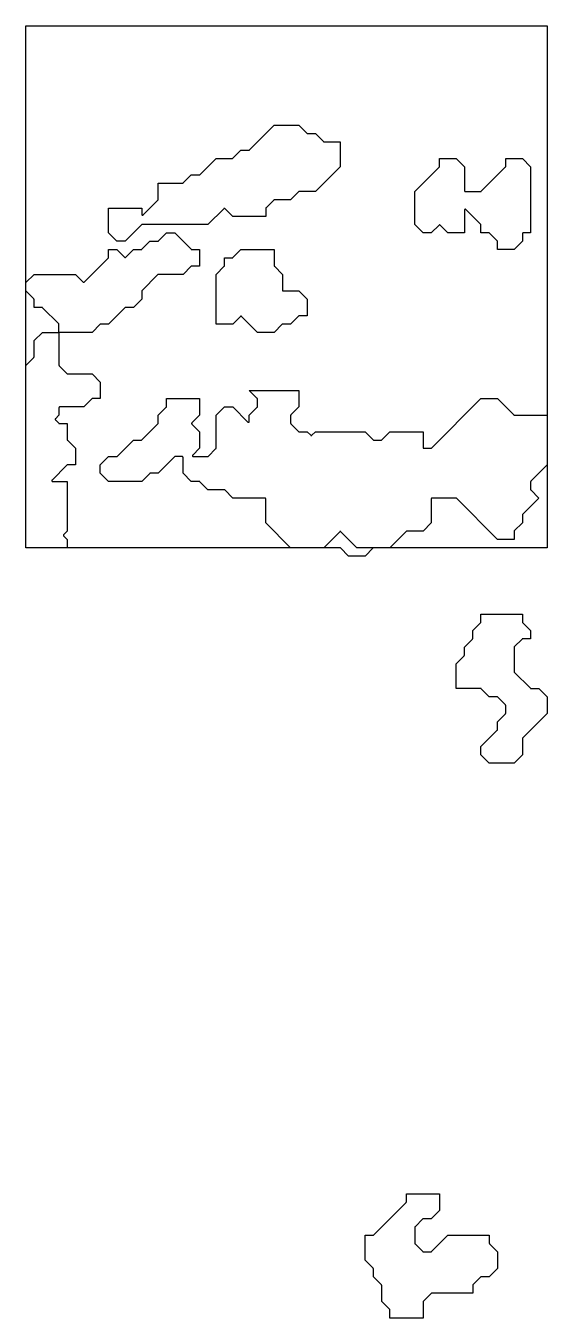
# Model space of a CAD drawing. Header units: metres. Extents: x 0 to 799, y 1 to 1100.
# Drawn here: x 0 to 63, y 944 to 1100 of the extents above; entities that cross this region are included whole.
import ezdxf

# ---------------------------------------------------------------- set-up
doc = ezdxf.new("R2010")
doc.units = ezdxf.units.M
doc.layers.add('forest', color=7, linetype='Continuous')
doc.layers.add('forestfragmentation', color=7, linetype='Continuous')

msp = doc.modelspace()

# ---------------------------------------------------------------- linework, layer by layer
at = {"layer": 'forest', "color": 190}
for points in [[(0, 1100), (0, 1100), (63, 1100), (63, 1100), (63, 1100), (63, 1037), (63, 1037), (63, 1037), (42.04, 1037), (42.03, 1037), (42.02, 1037), (42.01, 1037), (42, 1036.99), (41.99, 1036.99), (41.99, 1036.98), (41.98, 1036.98), (41.97, 1036.97), (41, 1036), (41, 1036), (41, 1036), (39, 1036), (39, 1036), (39, 1036), (38.03, 1036.97), (38.02, 1036.98), (38.01, 1036.98), (38.01, 1036.99), (38, 1036.99), (37.99, 1037), (37.98, 1037), (37.97, 1037), (37.96, 1037), (0, 1037), (0, 1037), (0, 1037), (0, 1038), (0, 1100), (0, 1100)], [(52, 1020), (52, 1020), (52, 1023), (52, 1023), (52, 1023), (52.97, 1023.97), (52.98, 1023.98), (52.98, 1023.99), (52.99, 1023.99), (52.99, 1024), (53, 1024.01), (53, 1024.02), (53, 1024.03), (53, 1024.04), (53, 1025), (53, 1025), (53, 1025), (53.97, 1025.97), (53.98, 1025.98), (53.98, 1025.99), (53.99, 1025.99), (53.99, 1026), (54, 1026.01), (54, 1026.02), (54, 1026.03), (54, 1026.04), (54, 1027), (54, 1027), (54, 1027), (54.97, 1027.97), (54.98, 1027.98), (54.98, 1027.99), (54.99, 1027.99), (54.99, 1028), (55, 1028.01), (55, 1028.02), (55, 1028.03), (55, 1028.04), (55, 1029), (55, 1029), (55, 1029), (60, 1029), (60, 1029), (60, 1029), (60, 1028.04), (60, 1028.03), (60, 1028.02), (60, 1028.01), (60.01, 1028), (60.01, 1027.99), (60.02, 1027.99), (60.02, 1027.98), (60.03, 1027.97), (61, 1027), (61, 1027), (61, 1027), (61, 1026), (61, 1026), (61, 1026), (60.04, 1026), (60.03, 1026), (60.02, 1026), (60.01, 1026), (60, 1025.99), (59.99, 1025.99), (59.99, 1025.98), (59.98, 1025.98), (59.97, 1025.97), (59.03, 1025.03), (59.02, 1025.02), (59.02, 1025.01), (59.01, 1025.01), (59.01, 1025), (59, 1024.99), (59, 1024.98), (59, 1024.97), (59, 1024.96), (59, 1022.04), (59, 1022.03), (59, 1022.02), (59, 1022.01), (59.01, 1022), (59.01, 1021.99), (59.02, 1021.99), (59.02, 1021.98), (59.03, 1021.97), (60.97, 1020.03), (60.98, 1020.02), (60.99, 1020.02), (60.99, 1020.01), (61, 1020.01), (61.01, 1020), (61.02, 1020), (61.03, 1020), (61.04, 1020), (62, 1020), (62, 1020), (62, 1020), (63, 1019), (63, 1019), (63, 1019), (63, 1017), (63, 1017), (63, 1017), (60.03, 1014.03), (60.02, 1014.02), (60.02, 1014.01), (60.01, 1014.01), (60.01, 1014), (60, 1013.99), (60, 1013.98), (60, 1013.97), (60, 1013.96), (60, 1012), (60, 1012), (60, 1012), (59, 1011), (59, 1011), (59, 1011), (56, 1011), (56, 1011), (56, 1011), (55, 1012), (55, 1012), (55, 1012), (55, 1013), (55, 1013), (55, 1013), (56.97, 1014.97), (56.98, 1014.98), (56.98, 1014.99), (56.99, 1014.99), (56.99, 1015), (57, 1015.01), (57, 1015.02), (57, 1015.03), (57, 1015.04), (57, 1016), (57, 1016), (57, 1016), (57.97, 1016.97), (57.98, 1016.98), (57.98, 1016.99), (57.99, 1016.99), (57.99, 1017), (58, 1017.01), (58, 1017.02), (58, 1017.03), (58, 1017.04), (58, 1017.96), (58, 1017.97), (58, 1017.98), (58, 1017.99), (57.99, 1018), (57.99, 1018.01), (57.98, 1018.01), (57.98, 1018.02), (57.97, 1018.03), (57.03, 1018.97), (57.02, 1018.98), (57.01, 1018.98), (57.01, 1018.99), (57, 1018.99), (56.99, 1019), (56.98, 1019), (56.97, 1019), (56.96, 1019), (56, 1019), (56, 1019), (56, 1019), (55.03, 1019.97), (55.02, 1019.98), (55.01, 1019.98), (55.01, 1019.99), (55, 1019.99), (54.99, 1020), (54.98, 1020), (54.97, 1020), (54.96, 1020), (52, 1020), (52, 1020)], [(41, 954), (41, 954), (41.96, 954), (41.97, 954), (41.98, 954), (41.99, 954), (42, 954.01), (42.01, 954.01), (42.01, 954.02), (42.02, 954.02), (42.03, 954.03), (45.97, 957.97), (45.98, 957.98), (45.98, 957.99), (45.99, 957.99), (45.99, 958), (46, 958.01), (46, 958.02), (46, 958.03), (46, 958.04), (46, 959), (46, 959), (46, 959), (50, 959), (50, 959), (50, 959), (50, 957), (50, 957), (50, 957), (49, 956), (49, 956), (49, 956), (48.04, 956), (48.03, 956), (48.02, 956), (48.01, 956), (48, 955.99), (47.99, 955.99), (47.99, 955.98), (47.98, 955.98), (47.97, 955.97), (47.03, 955.03), (47.02, 955.02), (47.02, 955.01), (47.01, 955.01), (47.01, 955), (47, 954.99), (47, 954.98), (47, 954.97), (47, 954.96), (47, 953.04), (47, 953.03), (47, 953.02), (47, 953.01), (47.01, 953), (47.01, 952.99), (47.02, 952.99), (47.02, 952.98), (47.03, 952.97), (47.97, 952.03), (47.98, 952.02), (47.99, 952.02), (47.99, 952.01), (48, 952.01), (48.01, 952), (48.02, 952), (48.03, 952), (48.04, 952), (48.96, 952), (48.97, 952), (48.98, 952), (48.99, 952), (49, 952.01), (49.01, 952.01), (49.01, 952.02), (49.02, 952.02), (49.03, 952.03), (51, 954), (51, 954), (51, 954), (56, 954), (56, 954), (56, 954), (56, 953.04), (56, 953.03), (56, 953.02), (56, 953.01), (56.01, 953), (56.01, 952.99), (56.02, 952.99), (56.02, 952.98), (56.03, 952.97), (57, 952), (57, 952), (57, 952), (57, 950), (57, 950), (57, 950), (56, 949), (56, 949), (56, 949), (55.04, 949), (55.03, 949), (55.02, 949), (55.01, 949), (55, 948.99), (54.99, 948.99), (54.99, 948.98), (54.98, 948.98), (54.97, 948.97), (54.03, 948.03), (54.02, 948.02), (54.02, 948.01), (54.01, 948.01), (54.01, 948), (54, 947.99), (54, 947.98), (54, 947.97), (54, 947.96), (54, 947), (54, 947), (54, 947), (49.04, 947), (49.03, 947), (49.02, 947), (49.01, 947), (49, 946.99), (48.99, 946.99), (48.99, 946.98), (48.98, 946.98), (48.97, 946.97), (48.03, 946.03), (48.02, 946.02), (48.02, 946.01), (48.01, 946.01), (48.01, 946), (48, 945.99), (48, 945.98), (48, 945.97), (48, 945.96), (48, 944), (48, 944), (48, 944), (44, 944), (44, 944), (44, 944), (44, 944.96), (44, 944.97), (44, 944.98), (44, 944.99), (43.99, 945), (43.99, 945.01), (43.98, 945.01), (43.98, 945.02), (43.97, 945.03), (43, 946), (43, 946), (43, 946), (43, 947.96), (43, 947.97), (43, 947.98), (43, 947.99), (42.99, 948), (42.99, 948.01), (42.98, 948.01), (42.98, 948.02), (42.97, 948.03), (42, 949), (42, 949), (42, 949), (42, 949.96), (42, 949.97), (42, 949.98), (42, 949.99), (41.99, 950), (41.99, 950.01), (41.98, 950.01), (41.98, 950.02), (41.97, 950.03), (41, 951), (41, 951), (41, 951), (41, 954), (41, 954)]]:
    msp.add_lwpolyline(points, dxfattribs=at)
at = {"layer": 'forestfragmentation', "color": 141}
for points in [[(10, 1078), (10, 1078), (14, 1078), (14, 1078), (14, 1078), (14, 1077.24), (14, 1077.23), (14, 1077.22), (14, 1077.21), (14.01, 1077.2), (14.01, 1077.19), (14.02, 1077.19), (14.02, 1077.18), (14.03, 1077.17), (14.04, 1077.16), (14.04, 1077.16), (14.05, 1077.15), (14.06, 1077.15), (14.07, 1077.15), (14.08, 1077.14), (14.09, 1077.14), (14.1, 1077.14), (14.11, 1077.14), (14.12, 1077.14), (14.13, 1077.15), (14.14, 1077.15), (14.15, 1077.15), (14.16, 1077.16), (14.16, 1077.16), (14.17, 1077.17), (14.66, 1077.66), (15.97, 1078.97), (15.98, 1078.98), (15.98, 1078.99), (15.99, 1078.99), (15.99, 1079), (16, 1079.01), (16, 1079.02), (16, 1079.03), (16, 1079.04), (16, 1081), (16, 1081), (16, 1081), (18.96, 1081), (18.97, 1081), (18.98, 1081), (18.99, 1081), (19, 1081.01), (19.01, 1081.01), (19.01, 1081.02), (19.02, 1081.02), (19.03, 1081.03), (20, 1082), (20, 1082), (20, 1082), (20.96, 1082), (20.97, 1082), (20.98, 1082), (20.99, 1082), (21, 1082.01), (21.01, 1082.01), (21.01, 1082.02), (21.02, 1082.02), (21.03, 1082.03), (23, 1084), (23, 1084), (23, 1084), (24.96, 1084), (24.97, 1084), (24.98, 1084), (24.99, 1084), (25, 1084.01), (25.01, 1084.01), (25.01, 1084.02), (25.02, 1084.02), (25.03, 1084.03), (26, 1085), (26, 1085), (26, 1085), (26.96, 1085), (26.97, 1085), (26.98, 1085), (26.99, 1085), (27, 1085.01), (27.01, 1085.01), (27.01, 1085.02), (27.02, 1085.02), (27.03, 1085.03), (30, 1088), (30, 1088), (30, 1088), (33, 1088), (33, 1088), (33, 1088), (33.97, 1087.03), (33.98, 1087.02), (33.99, 1087.02), (33.99, 1087.01), (34, 1087.01), (34.01, 1087), (34.02, 1087), (34.03, 1087), (34.04, 1087), (35, 1087), (35, 1087), (35, 1087), (35.97, 1086.03), (35.98, 1086.02), (35.99, 1086.02), (35.99, 1086.01), (36, 1086.01), (36.01, 1086), (36.02, 1086), (36.03, 1086), (36.04, 1086), (38, 1086), (38, 1086), (38, 1086), (38, 1083), (38, 1083), (38, 1083), (35, 1080), (35, 1080), (35, 1080), (33.04, 1080), (33.03, 1080), (33.02, 1080), (33.01, 1080), (33, 1079.99), (32.99, 1079.99), (32.99, 1079.98), (32.98, 1079.98), (32.97, 1079.97), (32, 1079), (32, 1079), (32, 1079), (30.04, 1079), (30.03, 1079), (30.02, 1079), (30.01, 1079), (30, 1078.99), (29.99, 1078.99), (29.99, 1078.98), (29.98, 1078.98), (29.97, 1078.97), (29.03, 1078.03), (29.02, 1078.02), (29.02, 1078.01), (29.01, 1078.01), (29.01, 1078), (29, 1077.99), (29, 1077.98), (29, 1077.97), (29, 1077.96), (29, 1077), (29, 1077), (29, 1077), (25, 1077), (25, 1077), (25, 1077), (24.07, 1077.93), (24.06, 1077.94), (24.06, 1077.94), (24.05, 1077.95), (24.04, 1077.95), (24.03, 1077.95), (24.02, 1077.96), (24.01, 1077.96), (24, 1077.96), (23.99, 1077.96), (23.98, 1077.96), (23.97, 1077.95), (23.96, 1077.95), (23.95, 1077.95), (23.94, 1077.94), (23.94, 1077.94), (23.93, 1077.93), (22, 1076), (22, 1076), (22, 1076), (14.04, 1076), (14.03, 1076), (14.02, 1076), (14.01, 1076), (14, 1075.99), (13.99, 1075.99), (13.99, 1075.98), (13.98, 1075.98), (13.97, 1075.97), (12, 1074), (12, 1074), (12, 1074), (11, 1074), (11, 1074), (11, 1074), (10, 1075), (10, 1075), (10, 1075), (10, 1078), (10, 1078)], [(47, 1076), (47, 1076), (47, 1080), (47, 1080), (47, 1080), (49.97, 1082.97), (49.98, 1082.98), (49.98, 1082.99), (49.99, 1082.99), (49.99, 1083), (50, 1083.01), (50, 1083.02), (50, 1083.03), (50, 1083.04), (50, 1084), (50, 1084), (50, 1084), (52, 1084), (52, 1084), (52, 1084), (53, 1083), (53, 1083), (53, 1083), (53, 1080.1), (53, 1080.09), (53, 1080.08), (53, 1080.07), (53.01, 1080.06), (53.01, 1080.05), (53.02, 1080.04), (53.02, 1080.04), (53.03, 1080.03), (53.04, 1080.02), (53.04, 1080.02), (53.05, 1080.01), (53.06, 1080.01), (53.07, 1080), (53.08, 1080), (53.09, 1080), (53.1, 1080), (54.96, 1080), (54.97, 1080), (54.98, 1080), (54.99, 1080), (55, 1080.01), (55.01, 1080.01), (55.01, 1080.02), (55.02, 1080.02), (55.03, 1080.03), (57.97, 1082.97), (57.98, 1082.98), (57.98, 1082.99), (57.99, 1082.99), (57.99, 1083), (58, 1083.01), (58, 1083.02), (58, 1083.03), (58, 1083.04), (58, 1084), (58, 1084), (58, 1084), (60, 1084), (60, 1084), (60, 1084), (61, 1083), (61, 1083), (61, 1083), (61, 1075), (61, 1075), (61, 1075), (60.1, 1075), (60.09, 1075), (60.08, 1075), (60.07, 1075), (60.06, 1074.99), (60.05, 1074.99), (60.04, 1074.98), (60.04, 1074.98), (60.03, 1074.97), (60.02, 1074.96), (60.02, 1074.96), (60.01, 1074.95), (60.01, 1074.94), (60, 1074.93), (60, 1074.92), (60, 1074.91), (60, 1074.9), (60, 1074), (60, 1074), (60, 1074), (59, 1073), (59, 1073), (59, 1073), (57, 1073), (57, 1073), (57, 1073), (57, 1073.96), (57, 1073.97), (57, 1073.98), (57, 1073.99), (56.99, 1074), (56.99, 1074.01), (56.98, 1074.01), (56.98, 1074.02), (56.97, 1074.03), (56.03, 1074.97), (56.02, 1074.98), (56.01, 1074.98), (56.01, 1074.99), (56, 1074.99), (55.99, 1075), (55.98, 1075), (55.97, 1075), (55.96, 1075), (55, 1075), (55, 1075), (55, 1075), (55, 1075.96), (55, 1075.97), (55, 1075.98), (55, 1075.99), (54.99, 1076), (54.99, 1076.01), (54.98, 1076.01), (54.98, 1076.02), (54.97, 1076.03), (53.76, 1077.24), (53.17, 1077.83), (53.16, 1077.84), (53.16, 1077.84), (53.15, 1077.85), (53.14, 1077.85), (53.13, 1077.85), (53.12, 1077.86), (53.11, 1077.86), (53.1, 1077.86), (53.09, 1077.86), (53.08, 1077.86), (53.07, 1077.85), (53.06, 1077.85), (53.05, 1077.85), (53.04, 1077.84), (53.04, 1077.84), (53.03, 1077.83), (53.02, 1077.82), (53.02, 1077.81), (53.01, 1077.81), (53.01, 1077.8), (53, 1077.79), (53, 1077.78), (53, 1077.77), (53, 1077.76), (53, 1075), (53, 1075), (53, 1075), (51, 1075), (51, 1075), (51, 1075), (50.07, 1075.93), (50.06, 1075.94), (50.06, 1075.94), (50.05, 1075.95), (50.04, 1075.95), (50.03, 1075.95), (50.02, 1075.96), (50.01, 1075.96), (50, 1075.96), (49.99, 1075.96), (49.98, 1075.96), (49.97, 1075.95), (49.96, 1075.95), (49.95, 1075.95), (49.94, 1075.94), (49.94, 1075.94), (49.93, 1075.93), (49, 1075), (49, 1075), (49, 1075), (48, 1075), (48, 1075), (48, 1075), (47, 1076), (47, 1076)], [(0, 1059), (0, 1059), (0.97, 1059.97), (0.98, 1059.98), (0.98, 1059.99), (0.99, 1059.99), (0.99, 1060), (1, 1060.01), (1, 1060.02), (1, 1060.03), (1, 1060.04), (1, 1062), (1, 1062), (1, 1062), (2, 1063), (2, 1063), (2, 1063), (3.9, 1063), (3.91, 1063), (3.92, 1063), (3.93, 1063), (3.94, 1063.01), (3.95, 1063.01), (3.96, 1063.02), (3.96, 1063.02), (3.97, 1063.03), (3.98, 1063.04), (3.98, 1063.04), (3.99, 1063.05), (3.99, 1063.06), (4, 1063.07), (4, 1063.08), (4, 1063.09), (4, 1063.1), (4, 1063.96), (4, 1063.97), (4, 1063.98), (4, 1063.99), (3.99, 1064), (3.99, 1064.01), (3.98, 1064.01), (3.98, 1064.02), (3.97, 1064.03), (2.03, 1065.97), (2.02, 1065.98), (2.01, 1065.98), (2.01, 1065.99), (2, 1065.99), (1.99, 1066), (1.98, 1066), (1.97, 1066), (1.96, 1066), (1, 1066), (1, 1066), (1, 1066), (1, 1066.96), (1, 1066.97), (1, 1066.98), (1, 1066.99), (0.99, 1067), (0.99, 1067.01), (0.98, 1067.01), (0.98, 1067.02), (0.97, 1067.03), (0, 1068), (0, 1068), (0, 1068), (0, 1069), (0, 1069), (0, 1069), (1, 1070), (1, 1070), (1, 1070), (6, 1070), (6, 1070), (6, 1070), (6.93, 1069.07), (6.94, 1069.06), (6.94, 1069.06), (6.95, 1069.05), (6.96, 1069.05), (6.97, 1069.05), (6.98, 1069.04), (6.99, 1069.04), (7, 1069.04), (7.01, 1069.04), (7.02, 1069.04), (7.03, 1069.05), (7.04, 1069.05), (7.05, 1069.05), (7.06, 1069.06), (7.06, 1069.06), (7.07, 1069.07), (9.97, 1071.97), (9.98, 1071.98), (9.98, 1071.99), (9.99, 1071.99), (9.99, 1072), (10, 1072.01), (10, 1072.02), (10, 1072.03), (10, 1072.04), (10, 1073), (10, 1073), (10, 1073), (11, 1073), (11, 1073), (11, 1073), (11.93, 1072.07), (11.94, 1072.06), (11.94, 1072.06), (11.95, 1072.05), (11.96, 1072.05), (11.97, 1072.05), (11.98, 1072.04), (11.99, 1072.04), (12, 1072.04), (12.01, 1072.04), (12.02, 1072.04), (12.03, 1072.05), (12.04, 1072.05), (12.05, 1072.05), (12.06, 1072.06), (12.06, 1072.06), (12.07, 1072.07), (13, 1073), (13, 1073), (13, 1073), (13.96, 1073), (13.97, 1073), (13.98, 1073), (13.99, 1073), (14, 1073.01), (14.01, 1073.01), (14.01, 1073.02), (14.02, 1073.02), (14.03, 1073.03), (15, 1074), (15, 1074), (15, 1074), (15.96, 1074), (15.97, 1074), (15.98, 1074), (15.99, 1074), (16, 1074.01), (16.01, 1074.01), (16.01, 1074.02), (16.02, 1074.02), (16.03, 1074.03), (17, 1075), (17, 1075), (17, 1075), (18, 1075), (18, 1075), (18, 1075), (19.97, 1073.03), (19.98, 1073.02), (19.99, 1073.02), (19.99, 1073.01), (20, 1073.01), (20.01, 1073), (20.02, 1073), (20.03, 1073), (20.04, 1073), (21, 1073), (21, 1073), (21, 1073), (21, 1071), (21, 1071), (21, 1071), (20.04, 1071), (20.03, 1071), (20.02, 1071), (20.01, 1071), (20, 1070.99), (19.99, 1070.99), (19.99, 1070.98), (19.98, 1070.98), (19.97, 1070.97), (19, 1070), (19, 1070), (19, 1070), (16.04, 1070), (16.03, 1070), (16.02, 1070), (16.01, 1070), (16, 1069.99), (15.99, 1069.99), (15.99, 1069.98), (15.98, 1069.98), (15.97, 1069.97), (14.03, 1068.03), (14.02, 1068.02), (14.02, 1068.01), (14.01, 1068.01), (14.01, 1068), (14, 1067.99), (14, 1067.98), (14, 1067.97), (14, 1067.96), (14, 1067), (14, 1067), (14, 1067), (13, 1066), (13, 1066), (13, 1066), (12.04, 1066), (12.03, 1066), (12.02, 1066), (12.01, 1066), (12, 1065.99), (11.99, 1065.99), (11.99, 1065.98), (11.98, 1065.98), (11.97, 1065.97), (10, 1064), (10, 1064), (10, 1064), (9.04, 1064), (9.03, 1064), (9.02, 1064), (9.01, 1064), (9, 1063.99), (8.99, 1063.99), (8.99, 1063.98), (8.98, 1063.98), (8.97, 1063.97), (8, 1063), (8, 1063), (8, 1063), (4.1, 1063), (4.09, 1063), (4.08, 1063), (4.07, 1063), (4.06, 1062.99), (4.05, 1062.99), (4.04, 1062.98), (4.04, 1062.98), (4.03, 1062.97), (4.02, 1062.96), (4.02, 1062.96), (4.01, 1062.95), (4.01, 1062.94), (4, 1062.93), (4, 1062.92), (4, 1062.91), (4, 1062.9), (4, 1059.04), (4, 1059.03), (4, 1059.02), (4, 1059.01), (4.01, 1059), (4.01, 1058.99), (4.02, 1058.99), (4.02, 1058.98), (4.03, 1058.97), (4.97, 1058.03), (4.98, 1058.02), (4.99, 1058.02), (4.99, 1058.01), (5, 1058.01), (5.01, 1058), (5.02, 1058), (5.03, 1058), (5.04, 1058), (8, 1058), (8, 1058), (8, 1058), (9, 1057), (9, 1057), (9, 1057), (9, 1055), (9, 1055), (9, 1055), (8.04, 1055), (8.03, 1055), (8.02, 1055), (8.01, 1055), (8, 1054.99), (7.99, 1054.99), (7.99, 1054.98), (7.98, 1054.98), (7.97, 1054.97), (7, 1054), (7, 1054), (7, 1054), (4.1, 1054), (4.09, 1054), (4.08, 1054), (4.07, 1054), (4.06, 1053.99), (4.05, 1053.99), (4.04, 1053.98), (4.04, 1053.98), (4.03, 1053.97), (4.02, 1053.96), (4.02, 1053.96), (4.01, 1053.95), (4.01, 1053.94), (4, 1053.93), (4, 1053.92), (4, 1053.91), (4, 1053.9), (4, 1053), (4, 1053), (4, 1053), (3.57, 1052.57), (3.56, 1052.56), (3.56, 1052.56), (3.55, 1052.55), (3.55, 1052.54), (3.55, 1052.53), (3.54, 1052.52), (3.54, 1052.51), (3.54, 1052.5), (3.54, 1052.49), (3.54, 1052.48), (3.55, 1052.47), (3.55, 1052.46), (3.55, 1052.45), (3.56, 1052.44), (3.56, 1052.44), (3.57, 1052.43), (3.97, 1052.03), (3.98, 1052.02), (3.99, 1052.02), (3.99, 1052.01), (4, 1052.01), (4.01, 1052), (4.02, 1052), (4.03, 1052), (4.04, 1052), (5, 1052), (5, 1052), (5, 1052), (5, 1050.04), (5, 1050.03), (5, 1050.02), (5, 1050.01), (5.01, 1050), (5.01, 1049.99), (5.02, 1049.99), (5.02, 1049.98), (5.03, 1049.97), (6, 1049), (6, 1049), (6, 1049), (6, 1047), (6, 1047), (6, 1047), (5.04, 1047), (5.03, 1047), (5.02, 1047), (5.01, 1047), (5, 1046.99), (4.99, 1046.99), (4.99, 1046.98), (4.98, 1046.98), (4.97, 1046.97), (3.17, 1045.17), (3.16, 1045.16), (3.16, 1045.16), (3.15, 1045.15), (3.15, 1045.14), (3.15, 1045.13), (3.14, 1045.12), (3.14, 1045.11), (3.14, 1045.1), (3.14, 1045.09), (3.14, 1045.08), (3.15, 1045.07), (3.15, 1045.06), (3.15, 1045.05), (3.16, 1045.04), (3.16, 1045.04), (3.17, 1045.03), (3.18, 1045.02), (3.19, 1045.02), (3.19, 1045.01), (3.2, 1045.01), (3.21, 1045), (3.22, 1045), (3.23, 1045), (3.24, 1045), (5, 1045), (5, 1045), (5, 1045), (5, 1039), (5, 1039), (5, 1039), (4.57, 1038.57), (4.56, 1038.56), (4.56, 1038.56), (4.55, 1038.55), (4.55, 1038.54), (4.55, 1038.53), (4.54, 1038.52), (4.54, 1038.51), (4.54, 1038.5), (4.54, 1038.49), (4.54, 1038.48), (4.55, 1038.47), (4.55, 1038.46), (4.55, 1038.45), (4.56, 1038.44), (4.56, 1038.44), (4.57, 1038.43), (5, 1038), (5, 1038), (5, 1038), (5, 1037), (5, 1037), (5, 1037), (0, 1037), (0, 1037), (0, 1037), (0, 1043), (0, 1059), (0, 1059)], [(23, 1064), (23, 1064), (23, 1070), (23, 1070), (23, 1070), (23.97, 1070.97), (23.98, 1070.98), (23.98, 1070.99), (23.99, 1070.99), (23.99, 1071), (24, 1071.01), (24, 1071.02), (24, 1071.03), (24, 1071.04), (24, 1072), (24, 1072), (24, 1072), (24.96, 1072), (24.97, 1072), (24.98, 1072), (24.99, 1072), (25, 1072.01), (25.01, 1072.01), (25.01, 1072.02), (25.02, 1072.02), (25.03, 1072.03), (26, 1073), (26, 1073), (26, 1073), (30, 1073), (30, 1073), (30, 1073), (30, 1071.04), (30, 1071.03), (30, 1071.02), (30, 1071.01), (30.01, 1071), (30.01, 1070.99), (30.02, 1070.99), (30.02, 1070.98), (30.03, 1070.97), (31, 1070), (31, 1070), (31, 1070), (31, 1068.1), (31, 1068.09), (31, 1068.08), (31, 1068.07), (31.01, 1068.06), (31.01, 1068.05), (31.02, 1068.04), (31.02, 1068.04), (31.03, 1068.03), (31.04, 1068.02), (31.04, 1068.02), (31.05, 1068.01), (31.06, 1068.01), (31.07, 1068), (31.08, 1068), (31.09, 1068), (31.1, 1068), (33, 1068), (33, 1068), (33, 1068), (34, 1067), (34, 1067), (34, 1067), (34, 1065), (34, 1065), (34, 1065), (33.04, 1065), (33.03, 1065), (33.02, 1065), (33.01, 1065), (33, 1064.99), (32.99, 1064.99), (32.99, 1064.98), (32.98, 1064.98), (32.97, 1064.97), (32, 1064), (32, 1064), (32, 1064), (31.04, 1064), (31.03, 1064), (31.02, 1064), (31.01, 1064), (31, 1063.99), (30.99, 1063.99), (30.99, 1063.98), (30.98, 1063.98), (30.97, 1063.97), (30, 1063), (30, 1063), (30, 1063), (28, 1063), (28, 1063), (28, 1063), (26.07, 1064.93), (26.06, 1064.94), (26.06, 1064.94), (26.05, 1064.95), (26.04, 1064.95), (26.03, 1064.95), (26.02, 1064.96), (26.01, 1064.96), (26, 1064.96), (25.99, 1064.96), (25.98, 1064.96), (25.97, 1064.95), (25.96, 1064.95), (25.95, 1064.95), (25.94, 1064.94), (25.94, 1064.94), (25.93, 1064.93), (25, 1064), (25, 1064), (25, 1064), (23, 1064), (23, 1064)], [(9, 1046), (9, 1046), (9, 1047), (9, 1047), (9, 1047), (10, 1048), (10, 1048), (10, 1048), (10.96, 1048), (10.97, 1048), (10.98, 1048), (10.99, 1048), (11, 1048.01), (11.01, 1048.01), (11.01, 1048.02), (11.02, 1048.02), (11.03, 1048.03), (13, 1050), (13, 1050), (13, 1050), (13.96, 1050), (13.97, 1050), (13.98, 1050), (13.99, 1050), (14, 1050.01), (14.01, 1050.01), (14.01, 1050.02), (14.02, 1050.02), (14.03, 1050.03), (15.97, 1051.97), (15.98, 1051.98), (15.98, 1051.99), (15.99, 1051.99), (15.99, 1052), (16, 1052.01), (16, 1052.02), (16, 1052.03), (16, 1052.04), (16, 1053), (16, 1053), (16, 1053), (16.97, 1053.97), (16.98, 1053.98), (16.98, 1053.99), (16.99, 1053.99), (16.99, 1054), (17, 1054.01), (17, 1054.02), (17, 1054.03), (17, 1054.04), (17, 1055), (17, 1055), (17, 1055), (21, 1055), (21, 1055), (21, 1055), (21, 1053), (21, 1053), (21, 1053), (20.07, 1052.07), (20.06, 1052.06), (20.06, 1052.06), (20.05, 1052.05), (20.05, 1052.04), (20.05, 1052.03), (20.04, 1052.02), (20.04, 1052.01), (20.04, 1052), (20.04, 1051.99), (20.04, 1051.98), (20.05, 1051.97), (20.05, 1051.96), (20.05, 1051.95), (20.06, 1051.94), (20.06, 1051.94), (20.07, 1051.93), (21, 1051), (21, 1051), (21, 1051), (21, 1049), (21, 1049), (21, 1049), (20.17, 1048.17), (20.16, 1048.16), (20.16, 1048.16), (20.15, 1048.15), (20.15, 1048.14), (20.15, 1048.13), (20.14, 1048.12), (20.14, 1048.11), (20.14, 1048.1), (20.14, 1048.09), (20.14, 1048.08), (20.15, 1048.07), (20.15, 1048.06), (20.15, 1048.05), (20.16, 1048.04), (20.16, 1048.04), (20.17, 1048.03), (20.18, 1048.02), (20.19, 1048.02), (20.19, 1048.01), (20.2, 1048.01), (20.21, 1048), (20.22, 1048), (20.23, 1048), (20.24, 1048), (21.96, 1048), (21.97, 1048), (21.98, 1048), (21.99, 1048), (22, 1048.01), (22.01, 1048.01), (22.01, 1048.02), (22.02, 1048.02), (22.03, 1048.03), (22.97, 1048.97), (22.98, 1048.98), (22.98, 1048.99), (22.99, 1048.99), (22.99, 1049), (23, 1049.01), (23, 1049.02), (23, 1049.03), (23, 1049.04), (23, 1053), (23, 1053), (23, 1053), (24, 1054), (24, 1054), (24, 1054), (25, 1054), (25, 1054), (25, 1054), (26.83, 1052.17), (26.84, 1052.16), (26.84, 1052.16), (26.85, 1052.15), (26.86, 1052.15), (26.87, 1052.15), (26.88, 1052.14), (26.89, 1052.14), (26.9, 1052.14), (26.91, 1052.14), (26.92, 1052.14), (26.93, 1052.15), (26.94, 1052.15), (26.95, 1052.15), (26.96, 1052.16), (26.96, 1052.16), (26.97, 1052.17), (26.98, 1052.18), (26.98, 1052.19), (26.99, 1052.19), (26.99, 1052.2), (27, 1052.21), (27, 1052.22), (27, 1052.23), (27, 1052.24), (27, 1053), (27, 1053), (27, 1053), (27.97, 1053.97), (27.98, 1053.98), (27.98, 1053.99), (27.99, 1053.99), (27.99, 1054), (28, 1054.01), (28, 1054.02), (28, 1054.03), (28, 1054.04), (28, 1054.96), (28, 1054.97), (28, 1054.98), (28, 1054.99), (27.99, 1055), (27.99, 1055.01), (27.98, 1055.01), (27.98, 1055.02), (27.97, 1055.03), (27, 1056), (27, 1056), (27, 1056), (33, 1056), (33, 1056), (33, 1056), (33, 1054), (33, 1054), (33, 1054), (32.03, 1053.03), (32.02, 1053.02), (32.02, 1053.01), (32.01, 1053.01), (32.01, 1053), (32, 1052.99), (32, 1052.98), (32, 1052.97), (32, 1052.96), (32, 1052.04), (32, 1052.03), (32, 1052.02), (32, 1052.01), (32.01, 1052), (32.01, 1051.99), (32.02, 1051.99), (32.02, 1051.98), (32.03, 1051.97), (32.97, 1051.03), (32.98, 1051.02), (32.99, 1051.02), (32.99, 1051.01), (33, 1051.01), (33.01, 1051), (33.02, 1051), (33.03, 1051), (33.04, 1051), (34, 1051), (34, 1051), (34, 1051), (34.43, 1050.57), (34.44, 1050.56), (34.44, 1050.56), (34.45, 1050.55), (34.46, 1050.55), (34.47, 1050.55), (34.48, 1050.54), (34.49, 1050.54), (34.5, 1050.54), (34.51, 1050.54), (34.52, 1050.54), (34.53, 1050.55), (34.54, 1050.55), (34.55, 1050.55), (34.56, 1050.56), (34.56, 1050.56), (34.57, 1050.57), (35, 1051), (35, 1051), (35, 1051), (41, 1051), (41, 1051), (41, 1051), (41.97, 1050.03), (41.98, 1050.02), (41.99, 1050.02), (41.99, 1050.01), (42, 1050.01), (42.01, 1050), (42.02, 1050), (42.03, 1050), (42.04, 1050), (42.96, 1050), (42.97, 1050), (42.98, 1050), (42.99, 1050), (43, 1050.01), (43.01, 1050.01), (43.01, 1050.02), (43.02, 1050.02), (43.03, 1050.03), (44, 1051), (44, 1051), (44, 1051), (48, 1051), (48, 1051), (48, 1051), (48, 1049.1), (48, 1049.09), (48, 1049.08), (48, 1049.07), (48.01, 1049.06), (48.01, 1049.05), (48.02, 1049.04), (48.02, 1049.04), (48.03, 1049.03), (48.04, 1049.02), (48.04, 1049.02), (48.05, 1049.01), (48.06, 1049.01), (48.07, 1049), (48.08, 1049), (48.09, 1049), (48.1, 1049), (48.96, 1049), (48.97, 1049), (48.98, 1049), (48.99, 1049), (49, 1049.01), (49.01, 1049.01), (49.01, 1049.02), (49.02, 1049.02), (49.03, 1049.03), (55, 1055), (55, 1055), (55, 1055), (57, 1055), (57, 1055), (57, 1055), (58.97, 1053.03), (58.98, 1053.02), (58.99, 1053.02), (58.99, 1053.01), (59, 1053.01), (59.01, 1053), (59.02, 1053), (59.03, 1053), (59.04, 1053), (63, 1053), (63, 1053), (63, 1053), (63, 1047), (63, 1047), (63, 1047), (61.03, 1045.03), (61.02, 1045.02), (61.02, 1045.01), (61.01, 1045.01), (61.01, 1045), (61, 1044.99), (61, 1044.98), (61, 1044.97), (61, 1044.96), (61, 1044.04), (61, 1044.03), (61, 1044.02), (61, 1044.01), (61.01, 1044), (61.01, 1043.99), (61.02, 1043.99), (61.02, 1043.98), (61.03, 1043.97), (62, 1043), (62, 1043), (62, 1043), (60.03, 1041.03), (60.02, 1041.02), (60.02, 1041.01), (60.01, 1041.01), (60.01, 1041), (60, 1040.99), (60, 1040.98), (60, 1040.97), (60, 1040.96), (60, 1040), (60, 1040), (60, 1040), (59.03, 1039.03), (59.02, 1039.02), (59.02, 1039.01), (59.01, 1039.01), (59.01, 1039), (59, 1038.99), (59, 1038.98), (59, 1038.97), (59, 1038.96), (59, 1038), (59, 1038), (59, 1038), (57, 1038), (57, 1038), (57, 1038), (52.03, 1042.97), (52.02, 1042.98), (52.01, 1042.98), (52.01, 1042.99), (52, 1042.99), (51.99, 1043), (51.98, 1043), (51.97, 1043), (51.96, 1043), (49.1, 1043), (49.09, 1043), (49.08, 1043), (49.07, 1043), (49.06, 1042.99), (49.05, 1042.99), (49.04, 1042.98), (49.04, 1042.98), (49.03, 1042.97), (49.02, 1042.96), (49.02, 1042.96), (49.01, 1042.95), (49.01, 1042.94), (49, 1042.93), (49, 1042.92), (49, 1042.91), (49, 1042.9), (49, 1040), (49, 1040), (49, 1040), (48, 1039), (48, 1039), (48, 1039), (46.04, 1039), (46.03, 1039), (46.02, 1039), (46.01, 1039), (46, 1038.99), (45.99, 1038.99), (45.99, 1038.98), (45.98, 1038.98), (45.97, 1038.97), (44, 1037), (44, 1037), (44, 1037), (40, 1037), (40, 1037), (40, 1037), (38.07, 1038.93), (38.06, 1038.94), (38.06, 1038.94), (38.05, 1038.95), (38.04, 1038.95), (38.03, 1038.95), (38.02, 1038.96), (38.01, 1038.96), (38, 1038.96), (37.99, 1038.96), (37.98, 1038.96), (37.97, 1038.95), (37.96, 1038.95), (37.95, 1038.95), (37.94, 1038.94), (37.94, 1038.94), (37.93, 1038.93), (36, 1037), (36, 1037), (36, 1037), (32, 1037), (32, 1037), (32, 1037), (29, 1040), (29, 1040), (29, 1040), (29, 1042.9), (29, 1042.91), (29, 1042.92), (29, 1042.93), (28.99, 1042.94), (28.99, 1042.95), (28.98, 1042.96), (28.98, 1042.96), (28.97, 1042.97), (28.96, 1042.98), (28.96, 1042.98), (28.95, 1042.99), (28.94, 1042.99), (28.93, 1043), (28.92, 1043), (28.91, 1043), (28.9, 1043), (25, 1043), (25, 1043), (25, 1043), (24.03, 1043.97), (24.02, 1043.98), (24.01, 1043.98), (24.01, 1043.99), (24, 1043.99), (23.99, 1044), (23.98, 1044), (23.97, 1044), (23.96, 1044), (22, 1044), (22, 1044), (22, 1044), (21.03, 1044.97), (21.02, 1044.98), (21.01, 1044.98), (21.01, 1044.99), (21, 1044.99), (20.99, 1045), (20.98, 1045), (20.97, 1045), (20.96, 1045), (20, 1045), (20, 1045), (20, 1045), (19, 1046), (19, 1046), (19, 1046), (19, 1047.9), (19, 1047.91), (19, 1047.92), (19, 1047.93), (18.99, 1047.94), (18.99, 1047.95), (18.98, 1047.96), (18.98, 1047.96), (18.97, 1047.97), (18.96, 1047.98), (18.96, 1047.98), (18.95, 1047.99), (18.94, 1047.99), (18.93, 1048), (18.92, 1048), (18.91, 1048), (18.9, 1048), (18.04, 1048), (18.03, 1048), (18.02, 1048), (18.01, 1048), (18, 1047.99), (17.99, 1047.99), (17.99, 1047.98), (17.98, 1047.98), (17.97, 1047.97), (16, 1046), (16, 1046), (16, 1046), (15.04, 1046), (15.03, 1046), (15.02, 1046), (15.01, 1046), (15, 1045.99), (14.99, 1045.99), (14.99, 1045.98), (14.98, 1045.98), (14.97, 1045.97), (14, 1045), (14, 1045), (14, 1045), (10, 1045), (10, 1045), (10, 1045), (9, 1046), (9, 1046)]]:
    msp.add_lwpolyline(points, dxfattribs=at)

doc.saveas('drawing.dxf')
